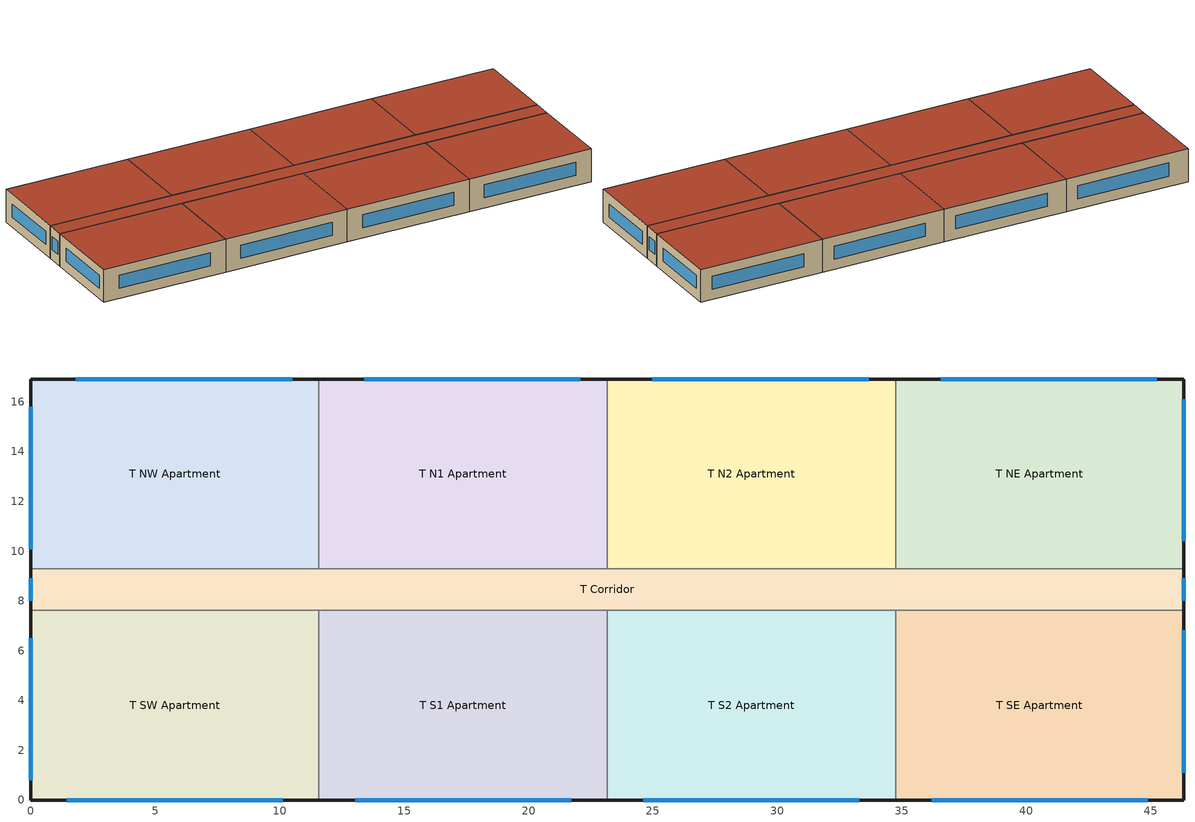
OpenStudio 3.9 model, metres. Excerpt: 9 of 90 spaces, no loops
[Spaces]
T N1 Apartment
 floor to F9 N1 Apartment: 23.16,16.92 23.16,9.3 11.58,9.3 11.58,16.92 z27.43
 wall outside: 23.16,16.92 11.58,16.92 z27.43:30.48
 wall to T NW Apartment: 11.58,16.92 11.58,9.3 z27.43:30.48
 wall to T Corridor: 11.58,9.3 23.16,9.3 z27.43:30.48
 wall to T N2 Apartment: 23.16,9.3 23.16,16.92 z27.43:30.48
 window: 22.08,16.92 13.4,16.92 z28.38:29.6
 roof outside: 23.16,9.3 23.16,16.92 11.58,16.92 11.58,9.3 z30.48
T N2 Apartment
 floor to F9 N2 Apartment: 34.75,16.92 34.75,9.3 23.16,9.3 23.16,16.92 z27.43
 wall outside: 34.75,16.92 23.16,16.92 z27.43:30.48
 wall to T NE Apartment: 34.75,9.3 34.75,16.92 z27.43:30.48
 wall to T Corridor: 23.16,9.3 34.75,9.3 z27.43:30.48
 window: 33.66,16.92 24.98,16.92 z28.38:29.6
 roof outside: 34.75,9.3 34.75,16.92 23.16,16.92 23.16,9.3 z30.48
T S2 Apartment
 floor to F9 S2 Apartment: 34.75,7.62 34.75,0 23.16,0 23.16,7.62 z27.43
 wall outside: 23.16,0 34.75,0 z27.43:30.48
 wall to T Corridor: 34.75,7.62 23.16,7.62 z27.43:30.48
 wall to T S1 Apartment: 23.16,7.62 23.16,0 z27.43:30.48
 wall to T SE Apartment: 34.75,0 34.75,7.62 z27.43:30.48
 window: 24.61,0 33.3,0 z28.38:29.6
 roof outside: 34.75,0 34.75,7.62 23.16,7.62 23.16,0 z30.48
T SW Apartment
 floor to F9 SW Apartment: 11.58,7.62 11.58,0 0,0 0,7.62 z27.43
 wall outside: 0,7.62 0,0 11.58,0 z27.43:30.48
 wall to T Corridor: 11.58,7.62 0,7.62 z27.43:30.48
 wall to T S1 Apartment: 11.58,0 11.58,7.62 z27.43:30.48
 window: 1.45,0 10.13,0 / 0,6.5 0,0.79 z28.38:29.6
 roof outside: 11.58,0 11.58,7.62 0,7.62 0,0 z30.48
T SE Apartment
 floor to F9 SE Apartment: 46.33,7.62 46.33,0 34.75,0 34.75,7.62 z27.43
 wall outside: 34.75,0 46.33,0 46.33,7.62 z27.43:30.48
 wall to T Corridor: 46.33,7.62 34.75,7.62 z27.43:30.48
 window: 36.19,0 44.88,0 / 46.33,1.1 46.33,6.81 z28.38:29.6
 roof outside: 46.33,0 46.33,7.62 34.75,7.62 34.75,0 z30.48
T S1 Apartment
 floor to F9 S1 Apartment: 23.16,7.62 23.16,0 11.58,0 11.58,7.62 z27.43
 wall outside: 11.58,0 23.16,0 z27.43:30.48
 wall to T Corridor: 23.16,7.62 11.58,7.62 z27.43:30.48
 window: 13.03,0 21.72,0 z28.38:29.6
 roof outside: 23.16,0 23.16,7.62 11.58,7.62 11.58,0 z30.48
T Corridor
 floor to F9 Corridor: 46.33,9.3 46.33,7.62 0,7.62 0,9.3 z27.43
 wall outside: 0,9.3 0,7.62 / 46.33,7.62 46.33,9.3 z27.43:30.48
 wall to T NE Apartment: 46.33,9.3 34.75,9.3 z27.43:30.48
 wall to T NW Apartment: 11.58,9.3 0,9.3 z27.43:30.48
 window: 46.33,8 46.33,8.91 / 0,8.91 0,8 z28.38:29.6
 roof outside: 46.33,7.62 46.33,9.3 0,9.3 0,7.62 z30.48
T NE Apartment
 floor to F9 NE Apartment: 46.33,16.92 46.33,9.3 34.75,9.3 34.75,16.92 z27.43
 wall outside: 46.33,9.3 46.33,16.92 34.75,16.92 z27.43:30.48
 window: 46.33,10.4 46.33,16.11 / 45.25,16.92 36.56,16.92 z28.38:29.6
 roof outside: 46.33,9.3 46.33,16.92 34.75,16.92 34.75,9.3 z30.48
T NW Apartment
 floor to F9 NW Apartment: 11.58,16.92 11.58,9.3 0,9.3 0,16.92 z27.43
 wall outside: 11.58,16.92 0,16.92 0,9.3 z27.43:30.48
 window: 0,15.8 0,10.08 / 10.5,16.92 1.81,16.92 z28.38:29.6
 roof outside: 11.58,9.3 11.58,16.92 0,16.92 0,9.3 z30.48
[Schedule:Ruleset]
Name | Default Day Schedule | Summer Design Day Schedule | Winter Design Day Schedule
ApartmentHighRise OCC_OFF_SCH | ApartmentHighRise OCC_OFF_SCH Default | ApartmentHighRise OCC_OFF_SCH Summer Design Day | ApartmentHighRise OCC_OFF_SCH Winter Design Day
ApartmentHighRise LTG_OFF_SCH_2013 | ApartmentHighRise LTG_OFF_SCH_2013 Default | ApartmentHighRise LTG_OFF_SCH_2013 Summer Design Day | ApartmentHighRise LTG_OFF_SCH_2013 Winter Design Day
ApartmentHighRise EQP_OFF_SCH_2010_2013 | ApartmentHighRise EQP_OFF_SCH_2010_2013 Default | ApartmentHighRise EQP_OFF_SCH_2010_2013 Summer Design Day | ApartmentHighRise EQP_OFF_SCH_2010_2013 Winter Design Day
[Schedule:Day]
ApartmentHighRise OCC_OFF_SCH Default; ApartmentHighRise OCC_OFF_SCH Winter Design Day; ApartmentHighRise OCC_OFF_SCH Summer Design Day; ApartmentHighRise LTG_OFF_SCH_2013 Winter Design Day: No, 24, 0, 0
ApartmentHighRise OCC_OFF_SCH Wkdy Day: No, 8, 0, 0, 12, 0, 1, 13, 0, 0.5, 17, 0, 1, 24, 0, 0
ApartmentHighRise LTG_OFF_SCH_2013 Default: No, 24, 0, 0.18
ApartmentHighRise LTG_OFF_SCH_2013 Summer Design Day: No, 24, 0, 1
ApartmentHighRise LTG_OFF_SCH_2013 Wkdy Day: No, 8, 0, 0.18, 12, 0, 0.76932, 13, 0, 0.68384, 17, 0, 0.76932, 24, 0, 0.18
ApartmentHighRise EQP_OFF_SCH_2010_2013 Default; ApartmentHighRise EQP_OFF_SCH_2010_2013 Winter Design Day; ApartmentHighRise EQP_OFF_SCH_2010_2013 Summer Design Day: No, 24, 0, 0.218625
ApartmentHighRise EQP_OFF_SCH_2010_2013 Wkdy Day: No, 7, 0, 0.218625, 8, 0, 0.33125, 12, 0, 0.92575, 13, 0, 0.870205, 17, 0, 0.92575, 18, 0, 0.33125, 24, 0, 0.218625
[Schedule:Rule] Rule Order=0; Apply Monday=Yes; Apply Tuesday=Yes; Apply Wednesday=Yes; Apply Thursday=Yes; Apply Friday=Yes; Date Specification Type=DateRange; Start Month=1; Start Day=1; End Month=12; End Day=31
Name | Schedule Ruleset | Day Schedule
Schedule Rule 2 | ApartmentHighRise OCC_OFF_SCH | ApartmentHighRise OCC_OFF_SCH Wkdy Day
Schedule Rule 3 | ApartmentHighRise LTG_OFF_SCH_2013 | ApartmentHighRise LTG_OFF_SCH_2013 Wkdy Day
Schedule Rule 4 | ApartmentHighRise EQP_OFF_SCH_2010_2013 | ApartmentHighRise EQP_OFF_SCH_2010_2013 Wkdy Day
